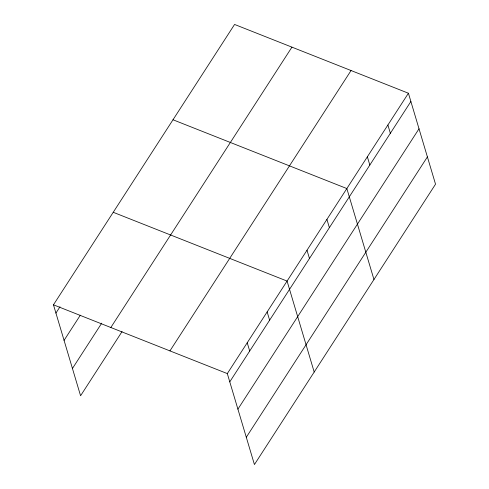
<?xml version="1.0" encoding="UTF-8"?>
<svg xmlns="http://www.w3.org/2000/svg" width="489" height="489" viewBox="0 0 489 489"><rect width="100%" height="100%" fill="white"/><g stroke="black" fill="none" stroke-linecap="round" stroke-linejoin="round"><path stroke-width="0.73" d="M122.054 331.579L80.581 395.772L53.466 304.812L234.573 24.45L408.419 93.228L435.534 184.188L254.427 464.55L227.312 373.59L408.419 93.228M55.929 313.082L59.994 306.786M64.065 340.368L80.33 315.197M72.445 368.486L101.718 323.168M110.832 327.508L291.939 47.146M169.94 350.894L351.047 70.532M229.775 381.86L410.882 101.498M237.911 409.146L419.018 128.784M246.291 437.264L427.398 156.902M172.996 119.774L346.842 188.552L373.957 279.512M113.234 212.293L287.074 281.071L314.195 372.031M53.466 304.812L227.312 373.59M387.893 125.001L390.356 133.271M367.367 156.773L369.831 165.044M326.921 219.39L329.384 227.66M306.994 250.227L309.464 258.498M267.153 311.909L269.616 320.179M247.232 342.752L249.696 351.016"/></g></svg>
